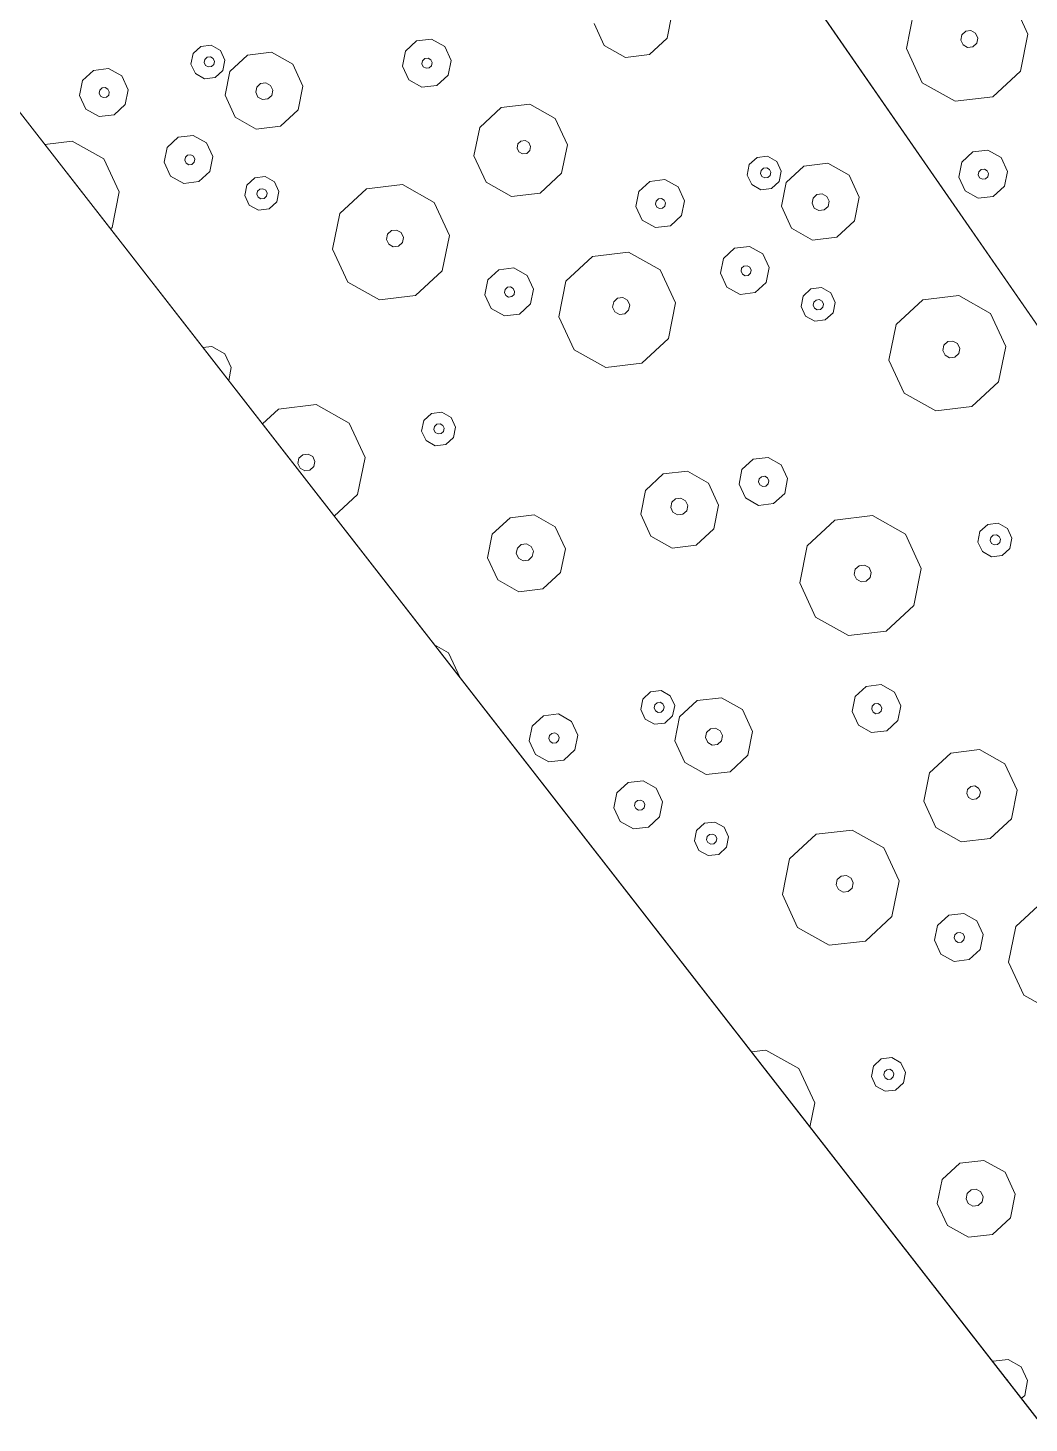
# Model space of a CAD drawing. Header units: metres. Extents: x -2858 to 512, y -1995 to 1252.
# Drawn here: x -563.333 to -560.061, y 402.266 to 406.825 of the extents above; entities that cross this region are included whole.
import ezdxf
from ezdxf.lldxf.tags import DXFTag

# ---------------------------------------------------------------- set-up
doc = ezdxf.new("R2010")
doc.units = ezdxf.units.M
doc.layers.add('Calque commun', color=7, linetype='Continuous')
doc.layers.add('Calque11', color=7, linetype='Continuous')
tags = doc.linetypes.add('HIDDENX2', pattern=[0.75, 0.5, -0.25]).pattern_tags.tags
tags[6:7] = [DXFTag(74, 4), DXFTag(75, 0), DXFTag(340, '0'), DXFTag(46, 1.0), DXFTag(50, 0.0), DXFTag(44, 0.0), DXFTag(45, 0.0)]
tags[4:5] = [DXFTag(74, 4), DXFTag(75, 0), DXFTag(340, '0'), DXFTag(46, 1.0), DXFTag(50, 0.0), DXFTag(44, 0.0), DXFTag(45, 0.0)]

# ---------------------------------------------------------------- blocks, each defined once
blk = doc.blocks.new('toitvillacinqbismi')
at = {"layer": 'Calque commun', "color": 9, "linetype": 'Continuous', "lineweight": -2}
mesh = blk.add_polyface(dxfattribs=at)
corners = [(-2.8069, 24.5933), (-2.8069, 26.4286), (-9.4069, 24.5933), (10.4215, 26.4286), (-2.7879, 33.5933), (17.0215, 33.5933), (17.0215, 24.5933), (-2.7879, 35.4286), (10.412, 33.5933), (10.4215, 24.5933), (10.412, 35.4286), (-9.3974, 33.5933), (17.8815, 39.3192), (17.8815, 45.9286), (8.8815, 45.9286), (8.8815, 39.3192)]
mesh.append_faces([[corners[k] for k in face] for face in [(12, 13, 14, 15)]], dxfattribs={"color": 9})
mesh.append_faces([[corners[k] for k in face] for face in [(3, 4, 1), (5, 3, 6), (11, 1, 4)]], dxfattribs={"vtx0": -1, "vtx1": -1, "color": 9})
mesh.append_faces([[corners[k] for k in face] for face in [(3, 8, 4)]], dxfattribs={"vtx0": -1, "vtx1": -1, "vtx2": -1, "color": 9})
mesh.append_faces([[corners[k] for k in face] for face in [(0, 1, 2)]], dxfattribs={"vtx1": -1, "color": 9})
mesh.append_faces([[corners[k] for k in face] for face in [(7, 4, 8), (11, 2, 1), (5, 8, 3)]], dxfattribs={"vtx1": -1, "vtx2": -1, "color": 9})
mesh.append_faces([[corners[k] for k in face] for face in [(3, 9, 6), (8, 10, 7)]], dxfattribs={"vtx2": -1, "color": 9})
blk = doc.blocks.new('geometrebondepartleger')
at = {"layer": 'Calque11', "color": 7, "linetype": 'Continuous', "lineweight": 9}
blk.add_line((150.3457, 147.4392, 79), (130.1803, 35.9078, 79), dxfattribs=at)
blk = doc.blocks.new('pattern')
at = {"layer": 'Calque commun', "color": 54, "linetype": 'Continuous', "lineweight": 9}
for p, q in [((68.2396, 70.7319), (68.2821, 70.757)), ((68.2821, 70.757), (68.2973, 70.7556)), ((68.2199, 70.6865), (68.2396, 70.7319)), ((68.2307, 70.6382), (68.2199, 70.6865)), ((68.2821, 70.6814), (68.2851, 70.6884)), ((68.2831, 70.677), (68.2821, 70.6814)), ((68.2677, 70.6055), (68.2307, 70.6382)), ((68.2701, 70.6053), (68.2677, 70.6055)), ((67.8133, 70.2953), (67.8814, 70.3355)), ((67.8814, 70.3355), (67.9602, 70.328)), ((67.7818, 70.2227), (67.8133, 70.2953)), ((67.9602, 70.328), (68.0195, 70.2756)), ((68.0195, 70.2756), (68.0367, 70.1984)), ((67.799, 70.1455), (67.7818, 70.2227)), ((67.8823, 70.2069), (67.8892, 70.2227)), ((67.886, 70.19), (67.8823, 70.2069)), ((67.8892, 70.2227), (67.9041, 70.2315)), ((67.9041, 70.2315), (67.9213, 70.2299)), ((67.9213, 70.2299), (67.9342, 70.2184)), ((67.938, 70.2015), (67.9311, 70.1857)), ((67.9342, 70.2184), (67.938, 70.2015)), ((68.0367, 70.1984), (68.0052, 70.1258)), ((67.899, 70.1785), (67.886, 70.19)), ((67.9162, 70.1769), (67.899, 70.1785)), ((67.9311, 70.1857), (67.9162, 70.1769)), ((67.8583, 70.0931), (67.799, 70.1455)), ((68.0052, 70.1258), (67.9371, 70.0856)), ((67.9371, 70.0856), (67.8583, 70.0931)), ((67.2841, 69.9983), (67.3099, 69.8824)), ((67.3099, 69.8824), (67.2627, 69.7736)), ((67.2627, 69.7736), (67.1605, 69.7132)), ((67.7423, 69.731), (67.7561, 69.7628)), ((67.7561, 69.7628), (67.7859, 69.7804)), ((67.7842, 69.7377), (67.7932, 69.743)), ((67.7859, 69.7804), (67.8203, 69.7771)), ((67.7932, 69.743), (67.8035, 69.742)), ((67.8035, 69.742), (67.8113, 69.7351)), ((67.8203, 69.7771), (67.8463, 69.7542)), ((67.8463, 69.7542), (67.8538, 69.7204)), ((67.1605, 69.7132), (67.0424, 69.7245)), ((67.7498, 69.6972), (67.7423, 69.731)), ((67.7758, 69.6743), (67.7498, 69.6972)), ((67.7801, 69.7282), (67.7842, 69.7377)), ((67.7823, 69.718), (67.7801, 69.7282)), ((67.7901, 69.7112), (67.7823, 69.718)), ((67.8005, 69.7102), (67.7901, 69.7112)), ((67.8094, 69.7155), (67.8005, 69.7102)), ((67.8135, 69.725), (67.8094, 69.7155)), ((67.8113, 69.7351), (67.8135, 69.725)), ((67.8538, 69.7204), (67.84, 69.6886)), ((67.231, 69.6063), (67.2507, 69.6517)), ((67.2507, 69.6517), (67.2933, 69.6768)), ((67.2933, 69.6768), (67.3425, 69.6721)), ((67.3425, 69.6721), (67.3796, 69.6394)), ((67.8102, 69.671), (67.7758, 69.6743)), ((67.84, 69.6886), (67.8102, 69.671)), ((67.2418, 69.5581), (67.231, 69.6063)), ((67.2932, 69.6012), (67.2974, 69.6107)), ((67.2974, 69.6107), (67.3063, 69.616)), ((67.3063, 69.616), (67.3166, 69.615)), ((67.3166, 69.615), (67.3244, 69.6082)), ((67.3244, 69.6082), (67.3267, 69.598)), ((67.3796, 69.6394), (67.3903, 69.5912)), ((67.9786, 69.495), (68.0278, 69.6084)), ((68.0278, 69.6084), (68.0973, 69.6495)), ((67.2955, 69.5911), (67.2932, 69.6012)), ((67.3033, 69.5842), (67.2955, 69.5911)), ((67.3136, 69.5832), (67.3033, 69.5842)), ((67.3225, 69.5885), (67.3136, 69.5832)), ((67.3267, 69.598), (67.3225, 69.5885)), ((67.3903, 69.5912), (67.3707, 69.5458)), ((67.2789, 69.5254), (67.2418, 69.5581)), ((67.3281, 69.5207), (67.2789, 69.5254)), ((67.3707, 69.5458), (67.3281, 69.5207)), ((66.8258, 69.4197), (66.9075, 69.468)), ((66.9075, 69.468), (67.002, 69.459)), ((68.0055, 69.3744), (67.9786, 69.495)), ((67.002, 69.459), (67.0732, 69.3961)), ((66.788, 69.3326), (66.8258, 69.4197)), ((67.0732, 69.3961), (67.0938, 69.3035)), ((67.3033, 69.3298), (67.4055, 69.3901)), ((67.4055, 69.3901), (67.5236, 69.3789)), ((67.5236, 69.3789), (67.6126, 69.3003)), ((66.8086, 69.24), (66.788, 69.3326)), ((66.9042, 69.3213), (66.9097, 69.334)), ((66.9097, 69.334), (66.9217, 69.341)), ((66.9217, 69.341), (66.9354, 69.3397)), ((66.9354, 69.3397), (66.9458, 69.3305)), ((68.0418, 69.3423), (68.0055, 69.3744)), ((66.9072, 69.3077), (66.9042, 69.3213)), ((66.9176, 69.2986), (66.9072, 69.3077)), ((66.9314, 69.2973), (66.9176, 69.2986)), ((66.9433, 69.3043), (66.9314, 69.2973)), ((66.9488, 69.317), (66.9433, 69.3043)), ((66.9458, 69.3305), (66.9488, 69.317)), ((67.0938, 69.3035), (67.0561, 69.2164)), ((67.2561, 69.2209), (67.3033, 69.3298)), ((67.6126, 69.3003), (67.6384, 69.1845)), ((66.8798, 69.1771), (66.8086, 69.24)), ((67.0561, 69.2164), (66.9743, 69.1681)), ((67.2819, 69.1051), (67.2561, 69.2209)), ((67.4014, 69.2067), (67.4083, 69.2226)), ((67.4052, 69.1898), (67.4014, 69.2067)), ((67.4083, 69.2226), (67.4232, 69.2314)), ((67.4232, 69.2314), (67.4404, 69.2297)), ((67.4404, 69.2297), (67.4534, 69.2183)), ((67.4571, 69.2014), (67.4502, 69.1855)), ((67.4534, 69.2183), (67.4571, 69.2014)), ((66.9743, 69.1681), (66.8798, 69.1771)), ((67.4181, 69.1784), (67.4052, 69.1898)), ((67.4353, 69.1767), (67.4181, 69.1784)), ((67.4502, 69.1855), (67.4353, 69.1767)), ((67.6384, 69.1845), (67.5912, 69.0756)), ((67.3708, 69.0266), (67.2819, 69.1051)), ((67.5912, 69.0756), (67.489, 69.0153)), ((67.489, 69.0153), (67.3708, 69.0266)), ((66.8736, 68.9524), (66.9162, 68.9776)), ((66.9162, 68.9776), (66.9654, 68.9729)), ((66.9654, 68.9729), (67.0025, 68.9401)), ((66.854, 68.9071), (66.8736, 68.9524)), ((67.0025, 68.9401), (67.0133, 68.8919)), ((66.2229, 68.8576), (66.2527, 68.8752)), ((66.2527, 68.8752), (66.2872, 68.8719)), ((66.8647, 68.8588), (66.854, 68.9071)), ((66.9162, 68.9019), (66.9203, 68.9115)), ((66.9184, 68.8918), (66.9162, 68.9019)), ((66.9262, 68.8849), (66.9184, 68.8918)), ((66.9203, 68.9115), (66.9292, 68.9167)), ((66.9366, 68.8839), (66.9262, 68.8849)), ((66.9292, 68.9167), (66.9396, 68.9157)), ((66.9455, 68.8892), (66.9366, 68.8839)), ((66.9396, 68.9157), (66.9474, 68.9089)), ((66.9496, 68.8987), (66.9455, 68.8892)), ((66.9474, 68.9089), (66.9496, 68.8987)), ((67.0133, 68.8919), (66.9936, 68.8465)), ((66.2091, 68.8258), (66.2229, 68.8576)), ((66.2469, 68.823), (66.251, 68.8325)), ((66.251, 68.8325), (66.26, 68.8378)), ((66.26, 68.8378), (66.2703, 68.8368)), ((66.2703, 68.8368), (66.2781, 68.8299)), ((66.2781, 68.8299), (66.2804, 68.8198)), ((66.2872, 68.8719), (66.3131, 68.849)), ((66.3131, 68.849), (66.3206, 68.8152)), ((66.9018, 68.8261), (66.8647, 68.8588)), ((66.9936, 68.8465), (66.951, 68.8214)), ((67.568, 68.8188), (67.5978, 68.8364)), ((67.5978, 68.8364), (67.6322, 68.8332)), ((67.6322, 68.8332), (67.6582, 68.8102)), ((66.2167, 68.792), (66.2091, 68.8258)), ((66.2426, 68.7691), (66.2167, 68.792)), ((66.2492, 68.8128), (66.2469, 68.823)), ((66.257, 68.806), (66.2492, 68.8128)), ((66.2673, 68.805), (66.257, 68.806)), ((66.2762, 68.8103), (66.2673, 68.805)), ((66.2804, 68.8198), (66.2762, 68.8103)), ((66.3206, 68.8152), (66.3069, 68.7834)), ((66.951, 68.8214), (66.9018, 68.8261)), ((67.5542, 68.7871), (67.568, 68.8188)), ((67.5617, 68.7533), (67.5542, 68.7871)), ((67.5936, 68.7843), (67.5978, 68.7939)), ((67.5959, 68.7742), (67.5936, 68.7843)), ((67.5978, 68.7939), (67.6067, 68.7991)), ((67.6067, 68.7991), (67.6171, 68.7982)), ((67.6171, 68.7982), (67.6248, 68.7913)), ((67.6248, 68.7913), (67.6271, 68.7812)), ((67.6582, 68.8102), (67.6657, 68.7765)), ((66.2771, 68.7658), (66.2426, 68.7691)), ((66.3069, 68.7834), (66.2771, 68.7658)), ((66.4946, 68.7032), (66.6011, 68.7661)), ((66.6011, 68.7661), (66.7241, 68.7543)), ((66.7241, 68.7543), (66.8168, 68.6725)), ((67.5877, 68.7304), (67.5617, 68.7533)), ((67.6037, 68.7673), (67.5959, 68.7742)), ((67.614, 68.7663), (67.6037, 68.7673)), ((67.623, 68.7716), (67.614, 68.7663)), ((67.6519, 68.7447), (67.6221, 68.7271)), ((67.6271, 68.7812), (67.623, 68.7716)), ((67.6657, 68.7765), (67.6519, 68.7447)), ((66.4454, 68.5898), (66.4946, 68.7032)), ((67.6221, 68.7271), (67.5877, 68.7304)), ((66.8168, 68.6725), (66.8436, 68.5519)), ((67.2278, 68.5752), (67.2592, 68.6478)), ((67.2592, 68.6478), (67.3274, 68.688)), ((67.3274, 68.688), (67.4061, 68.6805)), ((67.4061, 68.6805), (67.4654, 68.6282)), ((67.4654, 68.6282), (67.4826, 68.5509)), ((67.627, 68.5822), (67.6695, 68.6073)), ((67.6695, 68.6073), (67.7188, 68.6026)), ((67.7188, 68.6026), (67.7558, 68.5699)), ((66.4723, 68.4692), (66.4454, 68.5898)), ((66.6067, 68.5741), (66.6135, 68.59)), ((66.6104, 68.5572), (66.6067, 68.5741)), ((66.6234, 68.5457), (66.6104, 68.5572)), ((66.6135, 68.59), (66.6284, 68.5988)), ((66.6284, 68.5988), (66.6457, 68.5971)), ((66.6457, 68.5971), (66.6586, 68.5857)), ((66.6624, 68.5688), (66.6555, 68.5529)), ((66.6586, 68.5857), (66.6624, 68.5688)), ((67.245, 68.498), (67.2278, 68.5752)), ((67.328, 68.5675), (67.3349, 68.5834)), ((67.3318, 68.5506), (67.328, 68.5675)), ((67.3349, 68.5834), (67.3498, 68.5922)), ((67.3498, 68.5922), (67.367, 68.5906)), ((67.367, 68.5906), (67.38, 68.5791)), ((67.3838, 68.5622), (67.3769, 68.5463)), ((67.38, 68.5791), (67.3838, 68.5622)), ((67.6073, 68.5368), (67.627, 68.5822)), ((67.7558, 68.5699), (67.7666, 68.5216)), ((66.6406, 68.5441), (66.6234, 68.5457)), ((66.6555, 68.5529), (66.6406, 68.5441)), ((66.8436, 68.5519), (66.7945, 68.4385)), ((67.3447, 68.5392), (67.3318, 68.5506)), ((67.362, 68.5375), (67.3447, 68.5392)), ((67.3769, 68.5463), (67.362, 68.5375)), ((67.4826, 68.5509), (67.4511, 68.4784)), ((67.618, 68.4885), (67.6073, 68.5368)), ((67.6682, 68.5346), (67.6723, 68.5441)), ((67.6705, 68.5245), (67.6682, 68.5346)), ((67.6782, 68.5176), (67.6705, 68.5245)), ((67.6723, 68.5441), (67.6813, 68.5494)), ((67.6886, 68.5166), (67.6782, 68.5176)), ((67.6813, 68.5494), (67.6916, 68.5484)), ((67.6975, 68.5219), (67.6886, 68.5166)), ((67.6916, 68.5484), (67.6994, 68.5415)), ((67.7016, 68.5314), (67.6975, 68.5219)), ((67.6994, 68.5415), (67.7016, 68.5314)), ((67.7666, 68.5216), (67.7469, 68.4763)), ((65.7701, 68.4246), (65.8723, 68.4849)), ((65.8723, 68.4849), (65.9904, 68.4737)), ((65.9904, 68.4737), (66.0794, 68.3951)), ((66.565, 68.3874), (66.4723, 68.4692)), ((67.3043, 68.4456), (67.245, 68.498)), ((67.4511, 68.4784), (67.383, 68.4381)), ((67.6551, 68.4558), (67.618, 68.4885)), ((67.7469, 68.4763), (67.7043, 68.4511)), ((65.7229, 68.3157), (65.7701, 68.4246)), ((66.7945, 68.4385), (66.688, 68.3756)), ((67.383, 68.4381), (67.3043, 68.4456)), ((67.7043, 68.4511), (67.6551, 68.4558)), ((66.0794, 68.3951), (66.1052, 68.2793)), ((66.688, 68.3756), (66.565, 68.3874)), ((67.3518, 68.3696), (67.3656, 68.4013)), ((67.3656, 68.4013), (67.3954, 68.4189)), ((67.3875, 68.3692), (67.3916, 68.3787)), ((67.3916, 68.3787), (67.4005, 68.384)), ((67.3954, 68.4189), (67.4298, 68.4156)), ((67.4005, 68.384), (67.4109, 68.383)), ((67.4109, 68.383), (67.4186, 68.3761)), ((67.4186, 68.3761), (67.4209, 68.366)), ((67.4298, 68.4156), (67.4558, 68.3927)), ((67.4558, 68.3927), (67.4633, 68.3589)), ((67.3593, 68.3358), (67.3518, 68.3696)), ((67.3853, 68.3129), (67.3593, 68.3358)), ((67.3897, 68.3591), (67.3875, 68.3692)), ((67.3975, 68.3522), (67.3897, 68.3591)), ((67.4078, 68.3512), (67.3975, 68.3522)), ((67.4168, 68.3565), (67.4078, 68.3512)), ((67.4209, 68.366), (67.4168, 68.3565)), ((67.4633, 68.3589), (67.4495, 68.3272)), ((65.7487, 68.1999), (65.7229, 68.3157)), ((65.8682, 68.3015), (65.8751, 68.3174)), ((65.872, 68.2846), (65.8682, 68.3015)), ((65.8849, 68.2732), (65.872, 68.2846)), ((65.8751, 68.3174), (65.89, 68.3262)), ((65.89, 68.3262), (65.9072, 68.3245)), ((65.9072, 68.3245), (65.9202, 68.3131)), ((65.924, 68.2962), (65.9171, 68.2803)), ((65.9202, 68.3131), (65.924, 68.2962)), ((67.4197, 68.3096), (67.3853, 68.3129)), ((67.4495, 68.3272), (67.4197, 68.3096)), ((65.9022, 68.2715), (65.8849, 68.2732)), ((65.9171, 68.2803), (65.9022, 68.2715)), ((66.1052, 68.2793), (66.058, 68.1704)), ((67.6489, 68.2303), (67.6915, 68.2555)), ((67.6915, 68.2555), (67.7407, 68.2508)), ((67.7407, 68.2508), (67.7777, 68.218)), ((65.8377, 68.1214), (65.7487, 68.1999)), ((66.567, 68.1817), (66.6096, 68.2068)), ((66.6096, 68.2068), (66.6588, 68.2021)), ((66.6588, 68.2021), (66.6959, 68.1694)), ((67.6292, 68.185), (67.6489, 68.2303)), ((67.6955, 68.1894), (67.7045, 68.1946)), ((67.7045, 68.1946), (67.7148, 68.1936)), ((67.7148, 68.1936), (67.7226, 68.1868)), ((67.7777, 68.218), (67.7885, 68.1698)), ((66.058, 68.1704), (65.9558, 68.1101)), ((66.5473, 68.1363), (66.567, 68.1817)), ((66.6137, 68.1407), (66.6226, 68.146)), ((66.6226, 68.146), (66.6329, 68.145)), ((66.6959, 68.1694), (66.7066, 68.1211)), ((67.64, 68.1367), (67.6292, 68.185)), ((67.6914, 68.1798), (67.6955, 68.1894)), ((67.6937, 68.1697), (67.6914, 68.1798)), ((67.7015, 68.1628), (67.6937, 68.1697)), ((67.7118, 68.1618), (67.7015, 68.1628)), ((67.7207, 68.1671), (67.7118, 68.1618)), ((67.7249, 68.1766), (67.7207, 68.1671)), ((67.7226, 68.1868), (67.7249, 68.1766)), ((67.7885, 68.1698), (67.7688, 68.1244)), ((65.9558, 68.1101), (65.8377, 68.1214)), ((66.5581, 68.088), (66.5473, 68.1363)), ((66.6095, 68.1312), (66.6137, 68.1407)), ((66.6118, 68.121), (66.6095, 68.1312)), ((66.6196, 68.1142), (66.6118, 68.121)), ((66.6299, 68.1132), (66.6196, 68.1142)), ((66.6389, 68.1185), (66.6299, 68.1132)), ((66.6329, 68.145), (66.6407, 68.1381)), ((66.643, 68.128), (66.6389, 68.1185)), ((66.6407, 68.1381), (66.643, 68.128)), ((66.7066, 68.1211), (66.687, 68.0758)), ((66.7821, 68.0713), (66.8502, 68.1115)), ((66.8502, 68.1115), (66.9289, 68.104)), ((66.9289, 68.104), (66.9882, 68.0517)), ((67.677, 68.104), (67.64, 68.1367)), ((67.7263, 68.0993), (67.677, 68.104)), ((67.7688, 68.1244), (67.7263, 68.0993)), ((65.3405, 68.0472), (65.3831, 68.0724)), ((65.3831, 68.0724), (65.4323, 68.0677)), ((65.4323, 68.0677), (65.4693, 68.0349)), ((66.5952, 68.0553), (66.5581, 68.088)), ((66.6444, 68.0506), (66.5952, 68.0553)), ((66.687, 68.0758), (66.6444, 68.0506)), ((66.7506, 67.9987), (66.7821, 68.0713)), ((65.3208, 68.0019), (65.3405, 68.0472)), ((65.3871, 68.0063), (65.3961, 68.0115)), ((65.3961, 68.0115), (65.4064, 68.0106)), ((65.4064, 68.0106), (65.4142, 68.0037)), ((65.4693, 68.0349), (65.4801, 67.9867)), ((66.9882, 68.0517), (67.0054, 67.9744)), ((65.3316, 67.9536), (65.3208, 68.0019)), ((65.383, 67.9967), (65.3871, 68.0063)), ((65.3853, 67.9866), (65.383, 67.9967)), ((65.393, 67.9797), (65.3853, 67.9866)), ((65.4034, 67.9787), (65.393, 67.9797)), ((65.4123, 67.984), (65.4034, 67.9787)), ((65.4165, 67.9935), (65.4123, 67.984)), ((65.4142, 68.0037), (65.4165, 67.9935)), ((65.4801, 67.9867), (65.4604, 67.9413)), ((66.7678, 67.9215), (66.7506, 67.9987)), ((66.8436, 67.9814), (66.8505, 67.9972)), ((66.8473, 67.9645), (66.8436, 67.9814)), ((66.8603, 67.953), (66.8473, 67.9645)), ((66.8505, 67.9972), (66.8654, 68.006)), ((66.8654, 68.006), (66.8826, 68.0044)), ((66.8826, 68.0044), (66.8956, 67.9929)), ((66.8993, 67.976), (66.8924, 67.9602)), ((66.8956, 67.9929), (66.8993, 67.976)), ((67.0054, 67.9744), (66.974, 67.9019)), ((65.3686, 67.9209), (65.3316, 67.9536)), ((65.4178, 67.9162), (65.3686, 67.9209)), ((65.4604, 67.9413), (65.4178, 67.9162)), ((66.0348, 67.9136), (66.0646, 67.9312)), ((66.0646, 67.9312), (66.0991, 67.928)), ((66.0991, 67.928), (66.125, 67.9051)), ((66.8271, 67.8691), (66.7678, 67.9215)), ((66.8775, 67.9514), (66.8603, 67.953)), ((66.8924, 67.9602), (66.8775, 67.9514)), ((66.021, 67.8819), (66.0348, 67.9136)), ((66.0285, 67.8481), (66.021, 67.8819)), ((66.0605, 67.8791), (66.0646, 67.8887)), ((66.0627, 67.869), (66.0605, 67.8791)), ((66.0646, 67.8887), (66.0735, 67.8939)), ((66.0735, 67.8939), (66.0839, 67.893)), ((66.0839, 67.893), (66.0917, 67.8861)), ((66.0939, 67.876), (66.0898, 67.8664)), ((66.0917, 67.8861), (66.0939, 67.876)), ((66.125, 67.9051), (66.1325, 67.8713)), ((66.974, 67.9019), (66.9058, 67.8616)), ((64.9614, 67.798), (65.0679, 67.8609)), ((65.0679, 67.8609), (65.1909, 67.8492)), ((65.1909, 67.8492), (65.2836, 67.7673)), ((66.0545, 67.8252), (66.0285, 67.8481)), ((66.0705, 67.8621), (66.0627, 67.869)), ((66.0808, 67.8612), (66.0705, 67.8621)), ((66.0898, 67.8664), (66.0808, 67.8612)), ((66.1188, 67.8395), (66.089, 67.8219)), ((66.1325, 67.8713), (66.1188, 67.8395)), ((66.9058, 67.8616), (66.8271, 67.8691)), ((67.2226, 67.7937), (67.2908, 67.834)), ((67.2908, 67.834), (67.3695, 67.8264)), ((64.9123, 67.6846), (64.9614, 67.798)), ((65.7261, 67.7426), (65.7942, 67.7828)), ((65.7942, 67.7828), (65.8729, 67.7753)), ((66.089, 67.8219), (66.0545, 67.8252)), ((67.1912, 67.7212), (67.2226, 67.7937)), ((67.3695, 67.8264), (67.4288, 67.7741)), ((67.7305, 67.7363), (67.7663, 67.8188)), ((65.2836, 67.7673), (65.3105, 67.6467)), ((65.6946, 67.67), (65.7261, 67.7426)), ((65.8729, 67.7753), (65.9322, 67.723)), ((67.4288, 67.7741), (67.446, 67.6969)), ((67.742, 67.6845), (67.7305, 67.7363)), ((65.0804, 67.6848), (65.0953, 67.6936)), ((65.0953, 67.6936), (65.1125, 67.6919)), ((65.1125, 67.6919), (65.1255, 67.6805)), ((65.9322, 67.723), (65.9494, 67.6457)), ((66.0938, 67.677), (66.1364, 67.7021)), ((66.1364, 67.7021), (66.1856, 67.6974)), ((66.1856, 67.6974), (66.2226, 67.6647)), ((67.2084, 67.6439), (67.1912, 67.7212)), ((67.2916, 67.7053), (67.2985, 67.7212)), ((67.2954, 67.6884), (67.2916, 67.7053)), ((67.2985, 67.7212), (67.3134, 67.73)), ((67.3134, 67.73), (67.3306, 67.7283)), ((67.3306, 67.7283), (67.3436, 67.7169)), ((67.3473, 67.7), (67.3405, 67.6841)), ((67.3436, 67.7169), (67.3473, 67.7)), ((67.446, 67.6969), (67.4145, 67.6243)), ((65.0735, 67.6689), (65.0804, 67.6848)), ((65.0772, 67.652), (65.0735, 67.6689)), ((65.0902, 67.6406), (65.0772, 67.652)), ((65.1223, 67.6477), (65.1074, 67.6389)), ((65.1292, 67.6636), (65.1223, 67.6477)), ((65.1255, 67.6805), (65.1292, 67.6636)), ((65.3105, 67.6467), (65.2613, 67.5333)), ((65.7118, 67.5928), (65.6946, 67.67)), ((65.7948, 67.6623), (65.8017, 67.6782)), ((65.7986, 67.6454), (65.7948, 67.6623)), ((65.8116, 67.634), (65.7986, 67.6454)), ((65.8017, 67.6782), (65.8166, 67.687)), ((65.8166, 67.687), (65.8338, 67.6854)), ((65.8338, 67.6854), (65.8468, 67.6739)), ((65.8506, 67.657), (65.8437, 67.6412)), ((65.8468, 67.6739), (65.8506, 67.657)), ((65.9494, 67.6457), (65.918, 67.5732)), ((66.0741, 67.6316), (66.0938, 67.677)), ((66.2226, 67.6647), (66.2334, 67.6164)), ((67.3083, 67.677), (67.2954, 67.6884)), ((67.3256, 67.6753), (67.3083, 67.677)), ((67.3405, 67.6841), (67.3256, 67.6753)), ((65.1074, 67.6389), (65.0902, 67.6406)), ((65.8288, 67.6324), (65.8116, 67.634)), ((65.8437, 67.6412), (65.8288, 67.6324)), ((66.0849, 67.5833), (66.0741, 67.6316)), ((66.135, 67.6294), (66.1392, 67.6389)), ((66.1373, 67.6193), (66.135, 67.6294)), ((66.1451, 67.6124), (66.1373, 67.6193)), ((66.1392, 67.6389), (66.1481, 67.6442)), ((66.1554, 67.6114), (66.1451, 67.6124)), ((66.1481, 67.6442), (66.1584, 67.6432)), ((66.1643, 67.6167), (66.1554, 67.6114)), ((66.1584, 67.6432), (66.1662, 67.6364)), ((66.1685, 67.6262), (66.1643, 67.6167)), ((66.1662, 67.6364), (66.1685, 67.6262)), ((66.2334, 67.6164), (66.2137, 67.5711)), ((67.2677, 67.5916), (67.2084, 67.6439)), ((67.4145, 67.6243), (67.3464, 67.5841)), ((65.7711, 67.5405), (65.7118, 67.5928)), ((65.918, 67.5732), (65.8499, 67.5329)), ((66.1219, 67.5506), (66.0849, 67.5833)), ((66.2137, 67.5711), (66.1712, 67.5459)), ((66.3842, 67.5262), (66.4864, 67.5865)), ((66.4864, 67.5865), (66.6045, 67.5752)), ((66.6045, 67.5752), (66.6934, 67.4967)), ((67.3464, 67.5841), (67.2677, 67.5916)), ((65.2613, 67.5333), (65.1549, 67.4704)), ((65.8499, 67.5329), (65.7711, 67.5405)), ((65.8324, 67.4961), (65.8622, 67.5137)), ((65.8622, 67.5137), (65.8967, 67.5104)), ((65.8967, 67.5104), (65.9226, 67.4875)), ((66.1712, 67.5459), (66.1219, 67.5506)), ((66.337, 67.4173), (66.3842, 67.5262)), ((65.8186, 67.4644), (65.8324, 67.4961)), ((65.8261, 67.4306), (65.8186, 67.4644)), ((65.8543, 67.464), (65.8584, 67.4735)), ((65.8565, 67.4539), (65.8543, 67.464)), ((65.8584, 67.4735), (65.8673, 67.4788)), ((65.8673, 67.4788), (65.8777, 67.4778)), ((65.8777, 67.4778), (65.8855, 67.4709)), ((65.8855, 67.4709), (65.8877, 67.4608)), ((65.9226, 67.4875), (65.9301, 67.4538)), ((66.6934, 67.4967), (66.7192, 67.3809)), ((65.8521, 67.4077), (65.8261, 67.4306)), ((65.8643, 67.447), (65.8565, 67.4539)), ((65.8746, 67.446), (65.8643, 67.447)), ((65.8836, 67.4513), (65.8746, 67.446)), ((65.8877, 67.4608), (65.8836, 67.4513)), ((65.9164, 67.422), (65.8866, 67.4044)), ((65.9301, 67.4538), (65.9164, 67.422)), ((66.3628, 67.3015), (66.337, 67.4173)), ((66.4823, 67.4031), (66.4891, 67.419)), ((66.4891, 67.419), (66.504, 67.4278)), ((66.504, 67.4278), (66.5213, 67.4261)), ((66.5213, 67.4261), (66.5342, 67.4147)), ((65.8866, 67.4044), (65.8521, 67.4077)), ((66.486, 67.3862), (66.4823, 67.4031)), ((66.499, 67.3747), (66.486, 67.3862)), ((66.5162, 67.3731), (66.499, 67.3747)), ((66.5311, 67.3819), (66.5162, 67.3731)), ((66.538, 67.3978), (66.5311, 67.3819)), ((66.5342, 67.4147), (66.538, 67.3978)), ((66.7192, 67.3809), (66.672, 67.272)), ((66.1157, 67.3251), (66.1583, 67.3503)), ((66.1583, 67.3503), (66.2075, 67.3456)), ((66.2075, 67.3456), (66.2446, 67.3128)), ((66.0961, 67.2798), (66.1157, 67.3251)), ((66.1068, 67.2315), (66.0961, 67.2798)), ((66.1582, 67.2746), (66.1624, 67.2842)), ((66.1624, 67.2842), (66.1713, 67.2894)), ((66.1713, 67.2894), (66.1817, 67.2885)), ((66.1817, 67.2885), (66.1894, 67.2816)), ((66.1894, 67.2816), (66.1917, 67.2714)), ((66.2446, 67.3128), (66.2553, 67.2646)), ((66.4517, 67.2229), (66.3628, 67.3015)), ((66.1605, 67.2645), (66.1582, 67.2746)), ((66.1683, 67.2576), (66.1605, 67.2645)), ((66.1786, 67.2566), (66.1683, 67.2576)), ((66.1876, 67.2619), (66.1786, 67.2566)), ((66.1917, 67.2714), (66.1876, 67.2619)), ((66.2553, 67.2646), (66.2357, 67.2192)), ((66.672, 67.272), (66.5698, 67.2117)), ((67.1516, 67.2295), (67.1654, 67.2612)), ((67.1654, 67.2612), (67.1952, 67.2788)), ((67.1894, 67.2266), (67.1935, 67.2361)), ((67.1935, 67.2361), (67.2025, 67.2414)), ((67.1952, 67.2788), (67.2297, 67.2755)), ((67.2025, 67.2414), (67.2128, 67.2404)), ((67.2128, 67.2404), (67.2206, 67.2336)), ((67.2297, 67.2755), (67.2556, 67.2526)), ((67.2556, 67.2526), (67.2631, 67.2188)), ((66.1439, 67.1988), (66.1068, 67.2315)), ((66.1931, 67.1941), (66.1439, 67.1988)), ((66.2357, 67.2192), (66.1931, 67.1941)), ((66.5698, 67.2117), (66.4517, 67.2229)), ((67.1592, 67.1957), (67.1516, 67.2295)), ((67.1851, 67.1728), (67.1592, 67.1957)), ((67.1917, 67.2165), (67.1894, 67.2266)), ((67.1995, 67.2096), (67.1917, 67.2165)), ((67.2098, 67.2086), (67.1995, 67.2096)), ((67.2187, 67.2139), (67.2098, 67.2086)), ((67.2229, 67.2234), (67.2187, 67.2139)), ((67.2206, 67.2336), (67.2229, 67.2234)), ((67.2631, 67.2188), (67.2494, 67.1871)), ((66.6404, 67.1048), (66.66, 67.1502)), ((66.66, 67.1502), (66.7026, 67.1753)), ((66.7026, 67.1753), (66.7518, 67.1706)), ((66.7518, 67.1706), (66.7889, 67.1379)), ((67.2196, 67.1695), (67.1851, 67.1728)), ((67.2494, 67.1871), (67.2196, 67.1695)), ((67.4371, 67.1069), (67.5436, 67.1697)), ((67.5436, 67.1697), (67.6472, 67.1598)), ((66.6511, 67.0565), (66.6404, 67.1048)), ((66.7026, 67.0997), (66.7067, 67.1092)), ((66.7048, 67.0895), (66.7026, 67.0997)), ((66.7067, 67.1092), (66.7156, 67.1145)), ((66.7156, 67.1145), (66.726, 67.1135)), ((66.726, 67.1135), (66.7337, 67.1066)), ((66.7337, 67.1066), (66.736, 67.0965)), ((66.7889, 67.1379), (66.7996, 67.0896)), ((67.3879, 66.9935), (67.4371, 67.1069)), ((66.6882, 67.0238), (66.6511, 67.0565)), ((66.7126, 67.0827), (66.7048, 67.0895)), ((66.7229, 67.0817), (66.7126, 67.0827)), ((66.7319, 67.087), (66.7229, 67.0817)), ((66.736, 67.0965), (66.7319, 67.087)), ((66.7996, 67.0896), (66.78, 67.0443)), ((66.7374, 67.0191), (66.6882, 67.0238)), ((66.78, 67.0443), (66.7374, 67.0191)), ((66.2351, 66.9182), (66.3168, 66.9664)), ((66.3168, 66.9664), (66.4113, 66.9574)), ((67.4148, 66.8728), (67.3879, 66.9935)), ((67.5492, 66.9777), (67.556, 66.9936)), ((67.5529, 66.9608), (67.5492, 66.9777)), ((67.5659, 66.9494), (67.5529, 66.9608)), ((67.556, 66.9936), (67.5709, 67.0024)), ((67.5709, 67.0024), (67.5882, 67.0008)), ((67.5882, 67.0008), (67.6011, 66.9893)), ((67.6049, 66.9724), (67.598, 66.9565)), ((67.6011, 66.9893), (67.6049, 66.9724)), ((65.6895, 66.8885), (65.7576, 66.9288)), ((65.7576, 66.9288), (65.8363, 66.9213)), ((65.8363, 66.9213), (65.8956, 66.8689)), ((66.1973, 66.8311), (66.2351, 66.9182)), ((66.4113, 66.9574), (66.4825, 66.8946)), ((67.5831, 66.9477), (67.5659, 66.9494)), ((67.598, 66.9565), (67.5831, 66.9477)), ((66.4825, 66.8946), (66.5031, 66.8019)), ((66.7126, 66.8282), (66.8148, 66.8886)), ((66.8148, 66.8886), (66.9329, 66.8773)), ((66.9329, 66.8773), (67.0219, 66.7988)), ((67.5075, 66.791), (67.4148, 66.8728)), ((65.8956, 66.8689), (65.9128, 66.7917)), ((66.218, 66.7384), (66.1973, 66.8311)), ((66.3136, 66.8197), (66.3191, 66.8324)), ((66.3191, 66.8324), (66.331, 66.8394)), ((66.331, 66.8394), (66.3448, 66.8381)), ((66.3448, 66.8381), (66.3551, 66.829)), ((66.3551, 66.829), (66.3582, 66.8155)), ((66.6654, 66.7194), (66.7126, 66.8282)), ((65.9128, 66.7917), (65.8814, 66.7191)), ((66.3166, 66.8062), (66.3136, 66.8197)), ((66.3269, 66.797), (66.3166, 66.8062)), ((66.3407, 66.7957), (66.3269, 66.797)), ((66.3526, 66.8027), (66.3407, 66.7957)), ((66.3582, 66.8155), (66.3526, 66.8027)), ((66.5031, 66.8019), (66.4654, 66.7148)), ((67.0219, 66.7988), (67.0477, 66.6829)), ((67.5792, 66.7842), (67.5075, 66.791)), ((66.2891, 66.6756), (66.218, 66.7384)), ((66.4654, 66.7148), (66.3836, 66.6666)), ((66.6912, 66.6035), (66.6654, 66.7194)), ((66.8107, 66.7051), (66.8176, 66.721)), ((66.8145, 66.6883), (66.8107, 66.7051)), ((66.8274, 66.6768), (66.8145, 66.6883)), ((66.8176, 66.721), (66.8325, 66.7298)), ((66.8325, 66.7298), (66.8497, 66.7282)), ((66.8497, 66.7282), (66.8627, 66.7167)), ((66.8665, 66.6998), (66.8596, 66.684)), ((66.8627, 66.7167), (66.8665, 66.6998)), ((66.3836, 66.6666), (66.2891, 66.6756)), ((66.8447, 66.6752), (66.8274, 66.6768)), ((66.8596, 66.684), (66.8447, 66.6752)), ((67.0477, 66.6829), (67.0005, 66.5741)), ((66.7802, 66.525), (66.6912, 66.6035)), ((67.5095, 66.5853), (67.5473, 66.6076)), ((67.0005, 66.5741), (66.8983, 66.5137)), ((67.4898, 66.5399), (67.5095, 66.5853)), ((66.8983, 66.5137), (66.7802, 66.525)), ((67.5006, 66.4917), (67.4898, 66.5399)), ((66.283, 66.4509), (66.3256, 66.476)), ((66.3256, 66.476), (66.3748, 66.4713)), ((66.3748, 66.4713), (66.4118, 66.4386)), ((67.5228, 66.4721), (67.5006, 66.4917)), ((66.2633, 66.4055), (66.283, 66.4509)), ((66.3296, 66.4099), (66.3386, 66.4152)), ((66.3386, 66.4152), (66.3489, 66.4142)), ((66.3489, 66.4142), (66.3567, 66.4073)), ((66.4118, 66.4386), (66.4226, 66.3903)), ((66.2741, 66.3572), (66.2633, 66.4055)), ((66.3255, 66.4004), (66.3296, 66.4099)), ((66.3278, 66.3902), (66.3255, 66.4004)), ((66.3355, 66.3834), (66.3278, 66.3902)), ((66.3459, 66.3824), (66.3355, 66.3834)), ((66.3548, 66.3877), (66.3459, 66.3824)), ((66.3589, 66.3972), (66.3548, 66.3877)), ((66.3567, 66.4073), (66.3589, 66.3972)), ((66.4226, 66.3903), (66.4029, 66.345)), ((66.3111, 66.3245), (66.2741, 66.3572)), ((66.3603, 66.3198), (66.3111, 66.3245)), ((66.4029, 66.345), (66.3603, 66.3198)), ((66.9773, 66.3173), (67.0071, 66.3349)), ((67.0071, 66.3349), (67.0415, 66.3316)), ((67.0415, 66.3316), (67.0675, 66.3087)), ((66.9635, 66.2855), (66.9773, 66.3173)), ((66.971, 66.2517), (66.9635, 66.2855)), ((67.003, 66.2828), (67.0071, 66.2923)), ((67.0052, 66.2727), (67.003, 66.2828)), ((67.0071, 66.2923), (67.016, 66.2976)), ((67.016, 66.2976), (67.0264, 66.2966)), ((67.0264, 66.2966), (67.0342, 66.2897)), ((67.0364, 66.2796), (67.0323, 66.2701)), ((67.0342, 66.2897), (67.0364, 66.2796)), ((67.0675, 66.3087), (67.075, 66.2749)), ((66.997, 66.2289), (66.971, 66.2517)), ((67.013, 66.2658), (67.0052, 66.2727)), ((67.0233, 66.2648), (67.013, 66.2658)), ((67.0323, 66.2701), (67.0233, 66.2648)), ((67.0612, 66.2432), (67.0314, 66.2256)), ((67.075, 66.2749), (67.0612, 66.2432)), ((66.6686, 66.1462), (66.7367, 66.1865)), ((66.7367, 66.1865), (66.8154, 66.179)), ((67.0314, 66.2256), (66.997, 66.2289)), ((66.6371, 66.0737), (66.6686, 66.1462)), ((66.8154, 66.179), (66.8747, 66.1266)), ((66.8747, 66.1266), (66.8919, 66.0494)), ((67.0363, 66.0806), (67.0789, 66.1057)), ((67.0789, 66.1057), (67.1281, 66.1011)), ((67.1281, 66.1011), (67.1652, 66.0683)), ((66.6543, 65.9964), (66.6371, 66.0737)), ((66.7373, 66.066), (66.7442, 66.0819)), ((66.7411, 66.0491), (66.7373, 66.066)), ((66.7541, 66.0376), (66.7411, 66.0491)), ((66.7442, 66.0819), (66.7591, 66.0907)), ((66.7591, 66.0907), (66.7763, 66.089)), ((66.7763, 66.089), (66.7893, 66.0776)), ((66.7931, 66.0607), (66.7862, 66.0448)), ((66.7893, 66.0776), (66.7931, 66.0607)), ((66.8919, 66.0494), (66.8605, 65.9768)), ((67.0166, 66.0352), (67.0363, 66.0806)), ((67.1652, 66.0683), (67.1759, 66.0201)), ((66.7713, 66.036), (66.7541, 66.0376)), ((66.7862, 66.0448), (66.7713, 66.036)), ((67.0274, 65.987), (67.0166, 66.0352)), ((67.0775, 66.033), (67.0817, 66.0426)), ((67.0798, 66.0229), (67.0775, 66.033)), ((67.0876, 66.016), (67.0798, 66.0229)), ((67.0817, 66.0426), (67.0906, 66.0479)), ((67.0979, 66.0151), (67.0876, 66.016)), ((67.0906, 66.0479), (67.1009, 66.0469)), ((67.1068, 66.0203), (67.0979, 66.0151)), ((67.1009, 66.0469), (67.1087, 66.04)), ((67.111, 66.0299), (67.1068, 66.0203)), ((67.1087, 66.04), (67.111, 66.0299)), ((67.1759, 66.0201), (67.1562, 65.9747)), ((66.7136, 65.9441), (66.6543, 65.9964)), ((66.8605, 65.9768), (66.7924, 65.9366)), ((67.0644, 65.9543), (67.0274, 65.987)), ((67.1562, 65.9747), (67.1137, 65.9496)), ((67.3267, 65.9298), (67.4289, 65.9901)), ((67.4289, 65.9901), (67.4356, 65.9895)), ((66.7924, 65.9366), (66.7136, 65.9441)), ((66.7749, 65.8998), (66.8047, 65.9174)), ((66.8047, 65.9174), (66.8391, 65.9141)), ((66.8391, 65.9141), (66.8651, 65.8912)), ((67.1137, 65.9496), (67.0644, 65.9543)), ((67.2795, 65.8209), (67.3267, 65.9298)), ((66.7611, 65.868), (66.7749, 65.8998)), ((66.7687, 65.8342), (66.7611, 65.868)), ((66.7968, 65.8676), (66.8009, 65.8772)), ((66.799, 65.8575), (66.7968, 65.8676)), ((66.8009, 65.8772), (66.8098, 65.8824)), ((66.8098, 65.8824), (66.8202, 65.8815)), ((66.8202, 65.8815), (66.828, 65.8746)), ((66.828, 65.8746), (66.8302, 65.8644)), ((66.8651, 65.8912), (66.8726, 65.8574)), ((66.7946, 65.8113), (66.7687, 65.8342)), ((66.8068, 65.8506), (66.799, 65.8575)), ((66.8172, 65.8496), (66.8068, 65.8506)), ((66.8261, 65.8549), (66.8172, 65.8496)), ((66.8302, 65.8644), (66.8261, 65.8549)), ((66.8588, 65.8256), (66.829, 65.808)), ((66.8726, 65.8574), (66.8588, 65.8256)), ((66.829, 65.808), (66.7946, 65.8113)), ((67.3053, 65.7051), (67.2795, 65.8209)), ((67.0582, 65.7288), (67.1008, 65.7539)), ((67.1008, 65.7539), (67.15, 65.7492)), ((67.15, 65.7492), (67.1871, 65.7165)), ((67.0386, 65.6834), (67.0582, 65.7288)), ((67.1007, 65.6783), (67.1049, 65.6878)), ((67.1049, 65.6878), (67.1138, 65.6931)), ((67.1138, 65.6931), (67.1242, 65.6921)), ((67.1242, 65.6921), (67.1319, 65.6852)), ((67.1319, 65.6852), (67.1342, 65.6751)), ((67.1871, 65.7165), (67.1978, 65.6682)), ((67.3733, 65.6451), (67.3053, 65.7051)), ((67.0493, 65.6351), (67.0386, 65.6834)), ((67.103, 65.6681), (67.1007, 65.6783)), ((67.1108, 65.6613), (67.103, 65.6681)), ((67.1211, 65.6603), (67.1108, 65.6613)), ((67.1301, 65.6656), (67.1211, 65.6603)), ((67.1342, 65.6751), (67.1301, 65.6656)), ((67.1978, 65.6682), (67.1782, 65.6229)), ((67.0864, 65.6024), (67.0493, 65.6351)), ((67.1356, 65.5977), (67.0864, 65.6024)), ((67.1782, 65.6229), (67.1356, 65.5977))]:
    blk.add_line(p, q, dxfattribs=at)
at = {"layer": 'Calque commun', "color": 7, "linetype": 'Continuous', "lineweight": 9}
mesh = blk.add_polyface(dxfattribs=at)
corners = [(70.8497, 113.5412), (53.8349, 19.1692), (74.7282, 106.3237), (76.0435, 113.5984), (74.769, 106.1763), (58.8077, 18.2701), (114.1703, 105.207), (114.1703, 98.5387)]
mesh.append_faces([[corners[k] for k in face] for face in [(3, 4, 6)]], dxfattribs={"vtx0": -1, "vtx1": -1, "color": 7})
mesh.append_faces([[corners[k] for k in face] for face in [(3, 2, 4)]], dxfattribs={"vtx0": -1, "vtx2": -1, "color": 7})
mesh.append_faces([[corners[k] for k in face] for face in [(5, 2, 1)]], dxfattribs={"vtx1": -1, "color": 7})
mesh.append_faces([[corners[k] for k in face] for face in [(0, 1, 2), (3, 0, 2)]], dxfattribs={"vtx1": -1, "vtx2": -1, "color": 7})
mesh.append_faces([[corners[k] for k in face] for face in [(4, 7, 6)]], dxfattribs={"vtx2": -1, "color": 7})

msp = doc.modelspace()

# ---------------------------------------------------------------- linework, layer by layer
at = {"layer": 'Calque commun', "color": 3, "linetype": 'HIDDENX2', "lineweight": 18, "extrusion": (0, 0, -1)}
msp.add_arc((494.5277, 544.1418), 162.6468, 258.823451, 321.396966, dxfattribs=at)
msp.add_arc((494.5277, 544.1418), 162.6468, 258.823451, 321.396966, dxfattribs=at)
msp.add_arc((494.5277, 544.1418), 162.6468, 258.823451, 321.396966, dxfattribs=at)

# ---------------------------------------------------------------- block references
at = {"layer": 'Calque commun', "color": 0, "linetype": 'ByBlock', "lineweight": -2, "rotation": 228.1617603435354}
for name, p in [('geometrebondepartleger', (-528.8356, 560.3039)), ('pattern', (-567.2453, 500.4263))]:
    msp.add_blockref(name, p, dxfattribs=at)
at = {"layer": 'Calque commun', "color": 0, "linetype": 'ByBlock', "lineweight": 9, "rotation": 217.7683001003761}
msp.add_blockref('toitvillacinqbismi', (-562.392, 450.7656), dxfattribs=at)

doc.saveas('drawing.dxf')
